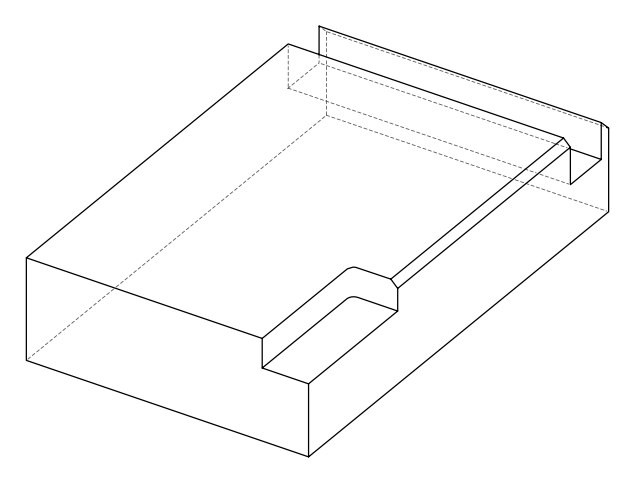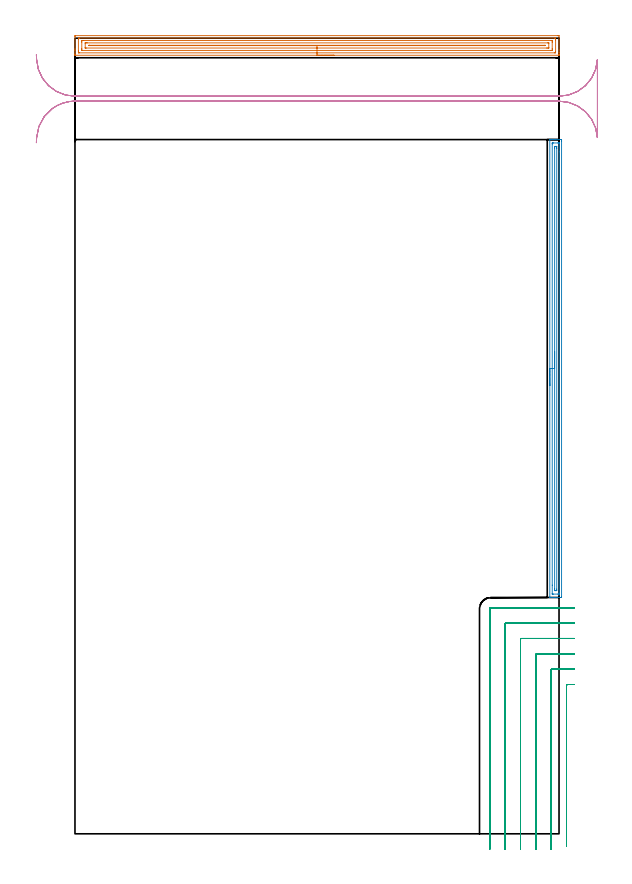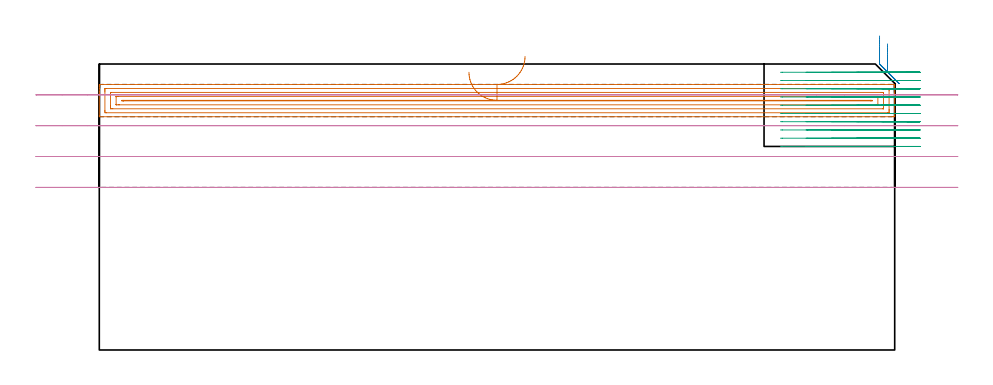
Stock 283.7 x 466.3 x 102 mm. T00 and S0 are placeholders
(PLAN: 4 operations, 2 tool changes, 44.5 min)
(1 AREA_MILL | FG_CHAMFER_SURFACE | UGT0205_001 | 11.52 min | 50131 mm3)
(2 AREA_MILL_1 | FG_CHAMFER_SURFACE_1 | UGT0205_001 | 6.62 min | 6603 mm3)
(3 MILL_CORNER_NOTCH_RECTANGULAR | CORNER_NOTCH_RECTANGULAR | NXT0201_011 | Follow Part, ap 3, ae 75% | 19.22 min | 189372 mm3)
(4 MILL_RECTANGULAR_SLOT | SLOT_RECTANGULAR | UGT0201_009 | Follow Part, ap 11.25, ae 75% | 7.15 min | 590356 mm3)
(TOOL UGT0205_001 | Chamfer Mill 20 x 3 x 45 deg. | D20 FL50 Z2)
(TOOL NXT0201_011 | ENDMILL 12mm [2P460-1200-NA 1630] | D12 FL38 Z6)
(TOOL UGT0201_009 | End Mill 45 mm | D45 FL63 Z6)
(OP 1 AREA_MILL)
G17 G21 G94 G90
T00 M6
G54
G17 G0 G90 X151.85 Y456.3 S1061 M3
G43 Z112. H0
Z104.7
G94 G1 X151.812 Z103.828 F250.
X151.698 Z102.963
X151.509 Z102.112
X151.247 Z101.28
X150.913 Z100.474
X150.51 Z99.7
X150.042 Z98.964
X149.51 Z98.272
X148.921 Z97.629
X148.278 Z97.04
X147.586 Z96.508
X146.85 Z96.04
X146.076 Z95.637
X145.27 Z95.303
X144.438 Z95.041
X143.586 Z94.852
X142.722 Z94.738
X141.85 Z94.7
X0.178
X0.007 Y456.303 Z94.688
X0. Y456.307 Z94.684
Y456.665 Z94.335
Y456.938 Z94.061
Y457.64 Z93.355
Y458.873 Z92.124
Y459.404 Z91.59
Y460.021 Z90.975
Y467.342 Z83.656
X0.002 Y467.609 Z83.388
X0.01 Y467.792 Z83.206
X0.195 Y467.799 Z83.199
X283.075 Y467.8 Z83.2
X283.509 Y467.796 Z83.202
X283.69 Y467.792 Z83.206
X283.7 Y467.607 Z83.39
Y459.404 Z91.59
Y457.991 Z93.005
Y457.64 Z93.355
Y456.938 Z94.061
Y456.665 Z94.335
Y456.307 Z94.684
X283.693 Y456.303 Z94.688
X283.523 Y456.3 Z94.7
X141.85
Y457.714 Z93.286
X2.412 Y457.715 Z93.285
X2.336
X2.036 Y457.721 Z93.279
X2.01 Y457.819 Z93.181
X2.003 Y458.044 Z92.956
X2.001 Y458.522 Z92.478
X2. Y458.929 Z92.071
X2.001 Y465.578 Z85.422
X2.003 Y465.982 Z85.018
X2.013 Y466.379 Z84.621
X2.412 Y466.385 Z84.615
X2.488
X281.288
X281.364
X281.664 Y466.379 Z84.621
X281.69 Y466.281 Z84.719
X281.697 Y466.056 Z84.944
X281.699 Y465.578 Z85.422
X281.7 Y465.171 Z85.829
X281.699 Y458.522 Z92.478
X281.697 Y458.118 Z92.882
X281.687 Y457.721 Z93.279
X281.288 Y457.715 Z93.285
X281.212
X141.85 Y457.714 Z93.286
Y459.128 Z91.872
X4.2 Y459.129 Z91.871
X4.107 Y459.13 Z91.87
X4.033 Y459.133 Z91.867
X4.017 Y459.135 Z91.865
X4.01 Y459.152 Z91.848
X4.006 Y459.207 Z91.793
X4.002 Y459.404 Z91.596
X4. Y459.601 Z91.399
Y460.286 Z90.714
Y464.011 Z86.989
X4.002 Y464.696 Z86.304
X4.004 Y464.889 Z86.111
X4.009 Y464.954 Z86.046
X4.062 Y464.965 Z86.035
X4.2 Y464.966 Z86.034
X4.815 Y464.971 Z86.029
X279.5
X279.593 Y464.97 Z86.03
X279.666 Y464.967 Z86.033
X279.683 Y464.965 Z86.035
X279.69 Y464.948 Z86.052
X279.694 Y464.893 Z86.107
X279.698 Y464.696 Z86.304
X279.7 Y464.499 Z86.501
Y463.814 Z87.186
Y460.089 Z90.911
X279.698 Y459.404 Z91.596
X279.696 Y459.211 Z91.789
X279.691 Y459.146 Z91.854
X279.638 Y459.135 Z91.865
X279.5 Y459.134 Z91.866
X278.885 Y459.129 Z91.871
X141.85 Y459.128 Z91.872
Y460.543 Z90.457
X6.621
X6.135 Y460.547 Z90.453
X6.024 Y460.55 Z90.45
X6.01 Y460.552 Z90.448
X6.007 Y460.573 Z90.427
X6.003 Y460.626 Z90.374
X6.001 Y460.732 Z90.268
Y463.367 Z87.633
X6.003 Y463.476 Z87.524
X6.007 Y463.529 Z87.471
X6.01 Y463.55 Z87.45
X6.037 Y463.551 Z87.449
X6.25 Y463.555 Z87.445
X6.882 Y463.557 Z87.443
X7.142
X277.079
X277.565 Y463.553 Z87.447
X277.676 Y463.55 Z87.45
X277.69 Y463.548 Z87.452
X277.693 Y463.527 Z87.473
X277.697 Y463.474 Z87.526
X277.699 Y463.368 Z87.632
Y460.733 Z90.267
X277.697 Y460.625 Z90.375
X277.693 Y460.571 Z90.429
X277.69 Y460.55 Z90.45
X277.663 Y460.549 Z90.451
X277.45 Y460.545 Z90.455
X276.818 Y460.543 Z90.457
X276.558
X141.85
Y461.957 Z89.043
X8.575
X8.386 Y461.959 Z89.041
X8.017 Y461.964 Z89.036
X8.01 Y462.05 Z88.95
Y462.126 Z88.874
X8.292 Y462.137 Z88.863
X8.48 Y462.142 Z88.858
X8.575 Y462.143 Z88.857
X8.669
X275.125
X275.314 Y462.141 Z88.859
X275.682 Y462.136 Z88.864
X275.69 Y462.05 Z88.95
Y461.974 Z89.026
X275.408 Y461.963 Z89.037
X275.22 Y461.958 Z89.042
X275.125 Y461.957 Z89.043
X275.031
X141.85
X140.978 Z89.081
X140.114 Z89.195
X139.262 Z89.384
X138.43 Z89.646
X137.624 Z89.98
X136.85 Z90.383
X136.114 Z90.852
X135.422 Z91.383
X134.779 Z91.972
X134.19 Z92.615
X133.658 Z93.307
X133.19 Z94.043
X132.787 Z94.817
X132.453 Z95.623
X132.191 Z96.455
X132.002 Z97.307
X131.888 Z98.172
X131.85 Z99.043
G0 Z112.
M5
M2
(OP 2 AREA_MILL_1)
G17 G21 G94 G90
T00 M6
G54
G17 G0 G90 X278.3 Y262.7 S1061 M3
G43 Z112. H0
G94 G1 Y262.738 Z111.128 F250.
Y262.852 Z110.263
Y263.041 Z109.412
Y263.303 Z108.58
Y263.637 Z107.774
Y264.04 Z107.
Y264.509 Z106.264
Y265.04 Z105.572
Y265.629 Z104.929
Y266.272 Z104.339
Y266.964 Z103.808
Y267.7 Z103.34
Y268.474 Z102.937
Y269.28 Z102.603
Y270.112 Z102.341
Y270.964 Z102.152
Y271.828 Z102.038
Y272.7 Z102.
Y406.727
X278.302 Y406.89 Z101.988
X278.446 Y406.898 Z101.846
X278.597 Y406.9 Z101.703
X278.878 Z101.422
X279.559 Z100.736
X280.776 Z99.521
X281.312 Z98.983
X284.55 Z95.747
X284.818 Y406.897 Z95.479
X285.192 Y406.89 Z95.105
X285.197 Y406.666 Z95.102
X285.199 Y406.28 Z95.101
X285.2 Y405.89 Z95.1
X285.199 Y139.12 Z95.101
X285.197 Y138.734
X285.192 Y138.51 Z95.105
X284.818 Y138.5 Z95.479
X281.312 Z98.983
X280.776 Z99.521
X280.435 Z99.861
X279.899 Z100.397
X279.559 Z100.736
X278.597 Z101.703
X278.446 Y138.502 Z101.846
X278.302 Y138.51 Z101.988
X278.3 Y138.674 Z102.
Y272.7
X279.714 Z100.586
X279.715 Y404.334 Z100.585
X279.716 Y404.493 Z100.584
X279.721 Y404.858 Z100.579
X279.73 Y404.89 Z100.57
X279.796 Y404.895 Z100.504
X279.903 Y404.898 Z100.397
X280.036 Y404.9 Z100.264
X280.435 Z99.865
X283.065 Z97.235
X283.542 Z96.758
X283.72 Y404.897 Z96.58
X283.752 Y404.893 Z96.548
X283.779 Y404.888 Z96.521
X283.781 Y404.847 Z96.519
X283.785 Y404.652 Z96.515
X283.786 Y399.665 Z96.514
X283.785 Y141.066 Z96.515
X283.784 Y140.907 Z96.516
X283.779 Y140.542 Z96.521
X283.77 Y140.51 Z96.53
X283.704 Y140.506 Z96.596
X283.597 Y140.502 Z96.703
X283.464 Y140.5 Z96.836
X283.065 Z97.235
X280.435 Z99.865
X279.958 Z100.342
X279.78 Y140.503 Z100.52
X279.748 Y140.507 Z100.552
X279.721 Y140.512 Z100.579
X279.719 Y140.553 Z100.581
X279.715 Y140.748 Z100.585
X279.714 Y145.738 Z100.586
Y272.7
X281.128 Z99.172
X281.129 Y401.998 Z99.171
X281.134 Y402.706 Z99.166
X281.135 Y402.885 Z99.165
X281.312 Y402.89 Z98.988
X282.001 Y402.897 Z98.299
X282.188 Y402.891 Z98.112
X282.365 Y402.883 Z97.935
X282.368 Y402.706 Z97.932
X282.37 Y402.52 Z97.93
X282.371 Y401.812 Z97.929
Y401.625
Y143.402
X282.366 Y142.694 Z97.934
X282.364 Y142.515 Z97.936
X282.188 Y142.51 Z98.112
X281.499 Y142.503 Z98.801
X281.312 Y142.509 Z98.988
X281.135 Y142.517 Z99.165
X281.132 Y142.694 Z99.168
X281.13 Y142.88 Z99.17
X281.129 Y143.588 Z99.171
X281.128 Y143.775 Z99.172
Y272.7
Y273.572 Z99.21
Y274.437 Z99.324
Y275.288 Z99.512
Y276.12 Z99.775
Y276.926 Z100.109
Y277.7 Z100.511
Y278.436 Z100.98
Y279.128 Z101.511
Y279.771 Z102.101
Y280.36 Z102.744
Y280.892 Z103.436
Y281.36 Z104.172
Y281.763 Z104.945
Y282.097 Z105.751
Y282.359 Z106.583
Y282.548 Z107.435
Y282.662 Z108.3
Y282.7 Z109.172
G0 Z112.
M5
M2
(OP 3 MILL_CORNER_NOTCH_RECTANGULAR)
G17 G21 G94 G90
T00 M6
G54
G17 G0 G90 X292.7 Y87.5 S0 M3
G43 Z112. H1
Z99.06
G94 G1 X289.7 F250.
X288.695 F500.
G3 X288.1 Y86.905 R0.6
G1 Y-4.079
Y-7.079 F250.
G0 Z112.
X292.7 Y96.5
Z99.06
G1 X289.7
X279.695 F500.
G3 X279.1 Y95.905 R0.6
G1 Y-6.
Y-9. F250.
G0 Z112.
X292.7 Y105.5
Z99.06
G1 X289.7
X270.695 F500.
G3 X270.1 Y104.905 R0.6
G1 Y-6.
Y-9. F250.
G0 Z112.
X292.7 Y114.5
Z99.06
G1 X289.7
X261.696 F500.
G3 X261.1 Y113.904 R0.6
G1 Y-6.
Y-9. F250.
G0 Z112.
X292.7 Y123.5
Z99.06
G1 X289.7
X252.696 F500.
G3 X252.1 Y122.904 R0.6
G1 Y-6.
Y-9. F250.
G0 Z112.
X292.7 Y132.5
Z99.06
G1 X289.7
X243.696 F500.
G3 X243.1 Y131.904 R0.6
G1 Y-6.
Y-9. F250.
G0 Z112.
X292.7 Y87.5
Z96.12
G1 X289.7
X288.695 F500.
G3 X288.1 Y86.905 R0.6
G1 Y-4.079
Y-7.079 F250.
G0 Z112.
X292.7 Y96.5
Z96.12
G1 X289.7
X279.695 F500.
G3 X279.1 Y95.905 R0.6
G1 Y-6.
Y-9. F250.
G0 Z112.
X292.7 Y105.5
Z96.12
G1 X289.7
X270.695 F500.
G3 X270.1 Y104.905 R0.6
G1 Y-6.
Y-9. F250.
G0 Z112.
X292.7 Y114.5
Z96.12
G1 X289.7
X261.696 F500.
G3 X261.1 Y113.904 R0.6
G1 Y-6.
Y-9. F250.
G0 Z112.
X292.7 Y123.5
Z96.12
G1 X289.7
X252.696 F500.
G3 X252.1 Y122.904 R0.6
G1 Y-6.
Y-9. F250.
G0 Z112.
X292.7 Y132.5
Z96.12
G1 X289.7
X243.696 F500.
G3 X243.1 Y131.904 R0.6
G1 Y-6.
Y-9. F250.
G0 Z112.
X292.7 Y87.5
Z93.18
G1 X289.7
X288.695 F500.
G3 X288.1 Y86.905 R0.6
G1 Y-4.079
Y-7.079 F250.
G0 Z112.
X292.7 Y96.5
Z93.18
G1 X289.7
X279.695 F500.
G3 X279.1 Y95.905 R0.6
G1 Y-6.
Y-9. F250.
G0 Z112.
X292.7 Y105.5
Z93.18
G1 X289.7
X270.696 F500.
G3 X270.1 Y104.904 R0.6
G1 Y-6.
Y-9. F250.
G0 Z112.
X292.7 Y114.5
Z93.18
G1 X289.7
X261.696 F500.
G3 X261.1 Y113.904 R0.6
G1 Y-6.
Y-9. F250.
G0 Z112.
X292.7 Y123.5
Z93.18
G1 X289.7
X252.696 F500.
G3 X252.1 Y122.904 R0.6
G1 Y-6.
Y-9. F250.
G0 Z112.
X292.7 Y132.5
Z93.18
G1 X289.7
X243.696 F500.
G3 X243.1 Y131.904 R0.6
G1 Y-6.
Y-9. F250.
G0 Z112.
X292.7 Y87.5
Z90.24
G1 X289.7
X288.695 F500.
G3 X288.1 Y86.905 R0.6
G1 Y-4.079
Y-7.079 F250.
G0 Z112.
X292.7 Y96.5
Z90.24
G1 X289.7
X279.695 F500.
G3 X279.1 Y95.905 R0.6
G1 Y-6.
Y-9. F250.
G0 Z112.
X292.7 Y105.5
Z90.24
G1 X289.7
X270.695 F500.
G3 X270.1 Y104.905 R0.6
G1 Y-6.
Y-9. F250.
G0 Z112.
X292.7 Y114.5
Z90.24
G1 X289.7
X261.696 F500.
G3 X261.1 Y113.904 R0.6
G1 Y-6.
Y-9. F250.
G0 Z112.
X292.7 Y123.5
Z90.24
G1 X289.7
X252.696 F500.
G3 X252.1 Y122.904 R0.6
G1 Y-6.
Y-9. F250.
G0 Z112.
X292.7 Y132.5
Z90.24
G1 X289.7
X243.696 F500.
G3 X243.1 Y131.904 R0.6
G1 Y-6.
Y-9. F250.
G0 Z112.
X292.7 Y87.5
Z87.3
G1 X289.7
X288.695 F500.
G3 X288.1 Y86.905 R0.6
G1 Y-4.079
Y-7.079 F250.
G0 Z112.
X292.7 Y96.5
Z87.3
G1 X289.7
X279.695 F500.
G3 X279.1 Y95.905 R0.6
G1 Y-6.
Y-9. F250.
G0 Z112.
X292.7 Y105.5
Z87.3
G1 X289.7
X270.695 F500.
G3 X270.1 Y104.905 R0.6
G1 Y-6.
Y-9. F250.
G0 Z112.
X292.7 Y114.5
Z87.3
G1 X289.7
X261.696 F500.
G3 X261.1 Y113.904 R0.6
G1 Y-6.
Y-9. F250.
G0 Z112.
X292.7 Y123.5
Z87.3
G1 X289.7
X252.696 F500.
G3 X252.1 Y122.904 R0.6
G1 Y-6.
Y-9. F250.
G0 Z112.
X292.7 Y132.5
Z87.3
G1 X289.7
X243.696 F500.
G3 X243.1 Y131.904 R0.6
G1 Y-6.
Y-9. F250.
G0 Z112.
X292.7 Y87.5
Z84.36
G1 X289.7
X288.695 F500.
G3 X288.1 Y86.905 R0.6
G1 Y-4.079
Y-7.079 F250.
G0 Z112.
X292.7 Y96.5
Z84.36
G1 X289.7
X279.695 F500.
G3 X279.1 Y95.905 R0.6
G1 Y-6.
Y-9. F250.
G0 Z112.
X292.7 Y105.5
Z84.36
G1 X289.7
X270.695 F500.
G3 X270.1 Y104.905 R0.6
G1 Y-6.
Y-9. F250.
G0 Z112.
X292.7 Y114.5
Z84.36
G1 X289.7
X261.696 F500.
G3 X261.1 Y113.904 R0.6
G1 Y-6.
Y-9. F250.
G0 Z112.
X292.7 Y123.5
Z84.36
G1 X289.7
X252.696 F500.
G3 X252.1 Y122.904 R0.6
G1 Y-6.
Y-9. F250.
G0 Z112.
X292.7 Y132.5
Z84.36
G1 X289.7
X243.696 F500.
G3 X243.1 Y131.904 R0.6
G1 Y-6.
Y-9. F250.
G0 Z112.
X292.7 Y87.5
Z81.42
G1 X289.7
X288.695 F500.
G3 X288.1 Y86.905 R0.6
G1 Y-4.079
Y-7.079 F250.
G0 Z112.
X292.7 Y96.5
Z81.42
G1 X289.7
X279.695 F500.
G3 X279.1 Y95.905 R0.6
G1 Y-6.
Y-9. F250.
G0 Z112.
X292.7 Y105.5
Z81.42
G1 X289.7
X270.696 F500.
G3 X270.1 Y104.904 R0.6
G1 Y-6.
Y-9. F250.
G0 Z112.
X292.7 Y114.5
Z81.42
G1 X289.7
X261.696 F500.
G3 X261.1 Y113.904 R0.6
G1 Y-6.
Y-9. F250.
G0 Z112.
X292.7 Y123.5
Z81.42
G1 X289.7
X252.696 F500.
G3 X252.1 Y122.904 R0.6
G1 Y-6.
Y-9. F250.
G0 Z112.
X292.7 Y132.5
Z81.42
G1 X289.7
X243.696 F500.
G3 X243.1 Y131.904 R0.6
G1 Y-6.
Y-9. F250.
G0 Z112.
X292.7 Y87.5
Z78.48
G1 X289.7
X288.695 F500.
G3 X288.1 Y86.905 R0.6
G1 Y-4.079
Y-7.079 F250.
G0 Z112.
X292.7 Y96.5
Z78.48
G1 X289.7
X279.695 F500.
G3 X279.1 Y95.905 R0.6
G1 Y-6.
Y-9. F250.
G0 Z112.
X292.7 Y105.5
Z78.48
G1 X289.7
X270.696 F500.
G3 X270.1 Y104.904 R0.6
G1 Y-6.
Y-9. F250.
G0 Z112.
X292.7 Y114.5
Z78.48
G1 X289.7
X261.696 F500.
G3 X261.1 Y113.904 R0.6
G1 Y-6.
Y-9. F250.
G0 Z112.
X292.7 Y123.5
Z78.48
G1 X289.7
X252.696 F500.
G3 X252.1 Y122.904 R0.6
G1 Y-6.
Y-9. F250.
G0 Z112.
X292.7 Y132.5
Z78.48
G1 X289.7
X243.696 F500.
G3 X243.1 Y131.904 R0.6
G1 Y-6.
Y-9. F250.
G0 Z112.
X292.7 Y87.5
Z75.54
G1 X289.7
X288.695 F500.
G3 X288.1 Y86.905 R0.6
G1 Y-4.079
Y-7.079 F250.
G0 Z112.
X292.7 Y96.5
Z75.54
G1 X289.7
X279.695 F500.
G3 X279.1 Y95.905 R0.6
G1 Y-6.
Y-9. F250.
G0 Z112.
X292.7 Y105.5
Z75.54
G1 X289.7
X270.696 F500.
G3 X270.1 Y104.904 R0.6
G1 Y-6.
Y-9. F250.
G0 Z112.
X292.7 Y114.5
Z75.54
G1 X289.7
X261.696 F500.
G3 X261.1 Y113.904 R0.6
G1 Y-6.
Y-9. F250.
G0 Z112.
X292.7 Y123.5
Z75.54
G1 X289.7
X252.696 F500.
G3 X252.1 Y122.904 R0.6
G1 Y-6.
Y-9. F250.
G0 Z112.
X292.7 Y132.5
Z75.54
G1 X289.7
X243.696 F500.
G3 X243.1 Y131.904 R0.6
G1 Y-6.
Y-9. F250.
G0 Z112.
X292.7 Y87.5
Z72.6
G1 X289.7
X288.695 F500.
G3 X288.1 Y86.905 R0.6
G1 Y-4.079
Y-7.079 F250.
G0 Z112.
X292.7 Y96.5
Z72.6
G1 X289.7
X279.695 F500.
G3 X279.1 Y95.905 R0.6
G1 Y-6.
Y-9. F250.
G0 Z112.
X292.7 Y105.5
Z72.6
G1 X289.7
X270.696 F500.
G3 X270.1 Y104.904 R0.6
G1 Y-6.
Y-9. F250.
G0 Z112.
X292.7 Y114.5
Z72.6
G1 X289.7
X261.696 F500.
G3 X261.1 Y113.904 R0.6
G1 Y-6.
Y-9. F250.
G0 Z112.
X292.7 Y123.5
Z72.6
G1 X289.7
X252.696 F500.
G3 X252.1 Y122.904 R0.6
G1 Y-6.
Y-9. F250.
G0 Z112.
X292.7 Y132.5
Z72.6
G1 X289.7
X243.696 F500.
G3 X243.1 Y131.904 R0.6
G1 Y-6.
Y-9. F250.
G0 Z112.
M5
M2
(OP 4 MILL_RECTANGULAR_SLOT)
G17 G21 G94 G90
T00 M6
G54
G17 G0 G90 X-22.625 Y405.065 S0 M3
G43 Z112. H0
Z91.
G94 G1 X-22.47 Y408.061 F250.
G2 X-13.261 Y425.077 R22.5 F500.
X-4.157 Y429.013 R22.5 F416.
X0. Y429.4 R22.5 F351.
G1 X255.819
X265.819 F447.
X283.7 F500.
G2 X306.17 Y408.062 R22.5
G1 X306.2
Y453.638
X306.17
G2 X283.7 Y432.3 R22.5
G1 X0.
G2 X-22.47 Y453.639 R22.5
G1 X-22.625 Y456.635 F250.
G0 Y405.065 Z80.
G1 X-22.47 Y408.061
G2 X-13.261 Y425.077 R22.5 F500.
X-4.157 Y429.013 R22.5 F398.
X0. Y429.4 R22.5 F334.
G1 X255.819
X265.819 F412.
X283.7 F500.
G2 X306.17 Y408.062 R22.5
G1 X306.2
Y453.638
X306.17
G2 X283.7 Y432.3 R22.5
G1 X0.
G2 X-22.47 Y453.639 R22.5
G1 X-22.625 Y456.635 F250.
G0 Y405.065 Z69.
G1 X-22.47 Y408.061
G2 X-13.261 Y425.077 R22.5 F500.
X-4.157 Y429.013 R22.5 F398.
X0. Y429.4 R22.5 F334.
G1 X255.819
X265.819 F412.
X283.7 F500.
G2 X306.17 Y408.062 R22.5
G1 X306.2
Y453.638
X306.17
G2 X283.7 Y432.3 R22.5
G1 X0.
G2 X-22.47 Y453.639 R22.5
G1 X-22.625 Y456.635 F250.
G0 Y405.065 Z58.
G1 X-22.47 Y408.061
G2 X-13.261 Y425.077 R22.5 F500.
X-4.157 Y429.013 R22.5 F398.
X0. Y429.4 R22.5 F334.
G1 X255.819
X265.819 F412.
X283.7 F500.
G2 X306.17 Y408.062 R22.5
G1 X306.2
Y453.638
X306.17
G2 X283.7 Y432.3 R22.5
G1 X0.
G2 X-22.47 Y453.639 R22.5
G1 X-22.625 Y456.635 F250.
G0 Z112.
M5
M2
